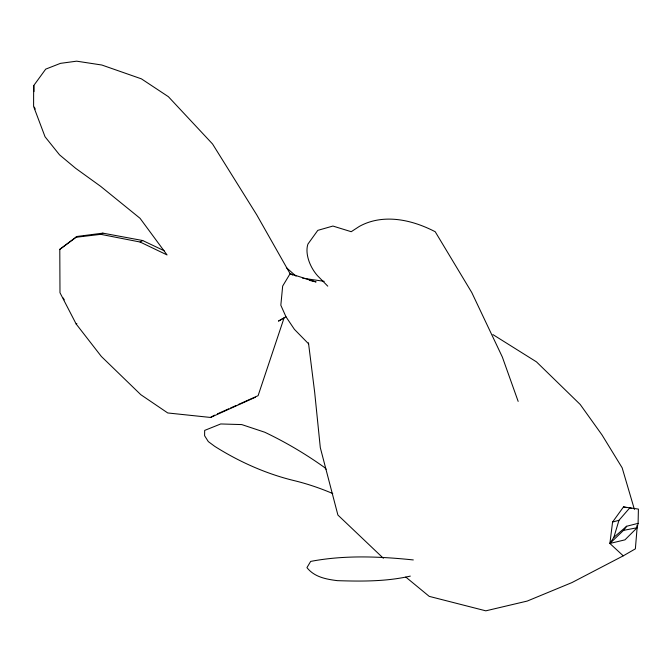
<?xml version="1.0" encoding="UTF-8"?>
<svg xmlns="http://www.w3.org/2000/svg" width="672" height="672" viewBox="0 0 672 672"><rect width="100%" height="100%" fill="white"/><g stroke="black" fill="none" stroke-linecap="round" stroke-linejoin="round"><path stroke-width="1.01" d="M255.444 397.219L210.546 417.455L167.748 412.961L140.801 394.682L101.354 356.462L76.163 324.005L59.984 292.732L59.791 249.371L75.776 237.292L100.808 234.343L140.12 242.029L167.051 254.932L140.053 218.308L100.657 186.346L75.6 168.269L59.556 154.862L45.049 136.777L33.6 106.436L33.625 93.853L33.802 85.47L45.704 69.14L60.446 63.361L76.642 61.169L101.842 65.024L141.414 78.851L168.386 96.692L212.537 143.968L256.771 214.897L290.102 273.722L292.891 275.134M638.098 523.354L638.4 509.09L623.498 506.915L612.578 522.052L609.882 543.463L623.246 555.845L635.368 548.848L637.115 527.738L638.098 523.354L626.69 526.235L613.864 537.34L609.882 543.463L624.968 539.843L637.115 527.738L636.812 525.706M613.864 537.34L618.962 520.313L629.882 507.738L631.697 508.418M609.882 543.463L623.498 530.376L626.69 526.235M164.128 250.723L142.708 240.534L102.875 233.142L77.246 236.443L59.791 249.371M75.776 237.292L77.246 236.443M100.808 234.343L102.875 233.142M140.12 242.029L142.708 240.534M76.163 324.005L76.86 323.602M210.546 417.455L214.528 415.153M309.263 280.308L316.1 281.954L290.102 273.722L282.668 286.07L280.829 305.239L285.978 316.789L278.46 321.115L284.096 317.856L258.098 395.682L238.207 404.569M623.246 555.845L571.922 582.59L527.226 601.07L485.814 610.831L429.223 596.366L405.812 577.08M217.375 413.885L228.74 408.803M230.63 407.954L236.317 405.418M612.578 522.052L618.962 520.313M410.323 576.106C386.484 581.599 361.662 581.44 337.327 580.65C326.071 579.222 314.37 577.08 306.936 567.622L310.666 561.414C344.324 554.954 379.361 556.408 413.305 559.936M623.498 530.376L637.115 527.738M302.669 278.225L324.24 281.333M623.498 506.915L626.472 507.604M492.904 334.58L536.483 361.872L580.205 404.468L601.994 434.91L622.163 467.83L634.418 509.443M286.356 267.616L296.041 276.175M383.368 558.281L337.898 515.046L320.309 447.661L314.656 392.129L308.473 342.812M308.633 343.879L294.42 329.356L285.978 316.789M327.76 286.146L317.554 275.755A26.225 15.145 60 0 1 307.944 244.054L317.797 230.362L332.909 226.052L351.221 231.706L359.285 226.447A165.497 95.55 60 0 1 435.212 231.731L471.769 292.522L502.345 357.042L518.162 401.394M326.105 469.232L324.736 467.645A239.392 144.438 32.6 0 0 264.726 432.222L241.769 424.586L220.727 423.956L204.666 430.408L204.599 435.716L208.312 441.596L214.696 446.326A174.502 105.286 32.6 0 0 293.992 480.581A173.132 104.462 32.6 0 1 332.766 493.55M63.252 298.007L64.226 299.838M34.406 107.159L35.204 109.082M33.802 85.47L33.936 91.61"/></g></svg>
